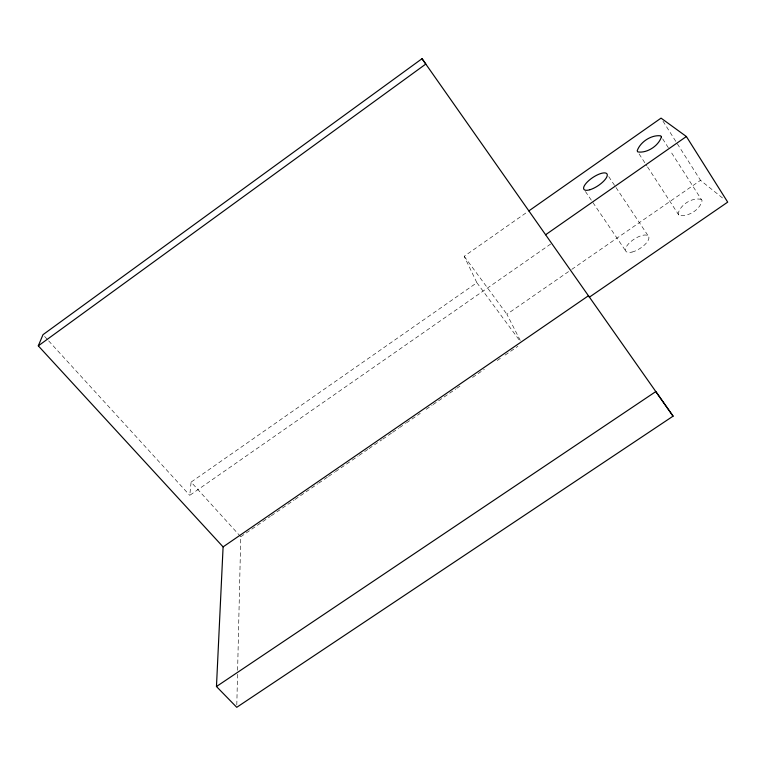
<?xml version="1.0" encoding="UTF-8"?>
<svg xmlns="http://www.w3.org/2000/svg" width="766" height="766" viewBox="0 0 766 766"><rect width="100%" height="100%" fill="white"/><g stroke="black" fill="none" stroke-linecap="round" stroke-linejoin="round"><path stroke-width="0.57" stroke-dasharray="3.83 2.87" d="M236.809 704.921L237.584 671.523M237.613 670.327L240.744 536.746L191.107 482.101L476.873 282.711L464.196 256.284L527.86 211.608M550.677 244.048L189.767 495.334L191.107 482.101M520.258 340.43L506.91 314.252L570.785 270.063M571.771 269.383L700.517 180.326L724.071 199.217M240.744 536.746L270.331 516.408M271.317 515.729L294.01 500.141M294.996 499.461L317.679 483.873M318.666 483.193L327.542 477.094M328.528 476.414L334.445 472.354M335.431 471.674L351.221 460.826M352.207 460.155L358.124 456.086M359.11 455.406L367.986 449.307M368.973 448.627L381.794 439.818M382.78 439.138L391.656 433.039M392.642 432.359L398.559 428.299M399.546 427.62L405.463 423.55M406.449 422.87L420.266 413.381M426.183 409.312L432.101 405.252M433.087 404.572L455.77 388.984M456.756 388.305L460.701 385.595M472.536 377.456L484.38 369.327M497.201 360.518L501.146 357.808M505.091 355.089L517.912 346.28M701.34 199.428C692.253 197.111 680.265 204.646 678.082 213.724L678.781 214.987C687.839 217.515 700.095 209.788 702.096 200.654L670.26 150.758M44.61 336.456L47.837 339.989M48.641 340.87L189.767 495.334M476.873 282.711L519.75 340.717M464.196 256.284L506.91 314.252M585.415 191.471L625.994 251.382M608.74 176.611L615.328 186.511M615.988 187.498L648.285 236.014M639.093 153.918L646.897 165.935M647.548 166.931L678.781 214.987M662.647 138.838L669.628 149.763M662.963 121.133L700.517 180.326M632.027 252.062A13.558 5.496 -33.1 0 0 648.898 237.326A13.558 5.496 -33.1 0 0 630.59 241.826A13.558 5.496 -33.1 0 0 632.027 252.062"/><path stroke-width="1.15" d="M216.462 686.528L655.83 391.56L673.084 416.149L236.751 707.305L216.462 686.528L223.097 546.895L38.3 345.849L42.992 334.685L422.028 58.695L425.8 64.057L38.3 345.849M528.837 210.918L661.048 118.127L686.384 136.52L727.7 202.128L589.408 297.151L422.028 58.695M545.603 234.75L686.384 136.52M223.097 546.895L588.451 295.753L673.084 416.149M661.412 136.942C658.568 145.827 647.069 153.411 637.791 151.917L637.188 150.797C640.194 141.969 651.454 134.567 660.752 135.85L661.412 136.942M589.935 189.729A13.865 4.874 -33.8 0 0 607.285 174.82A13.865 4.874 -33.8 0 0 589.14 180.278A13.865 4.874 -33.8 0 0 589.935 189.729"/></g></svg>
